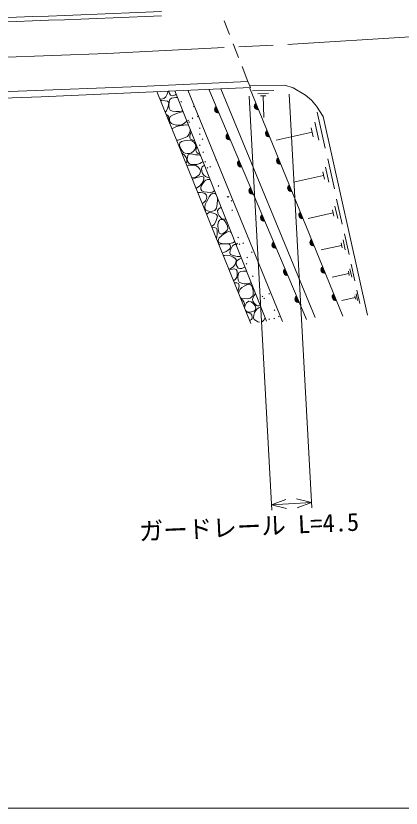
# Model space of a CAD drawing. Units: millimetres, scale not verified. Extents: x 40000 to 680000, y 20000 to 380000.
# Drawn here: x 272859 to 312153, y 205000 to 285770 of the extents above; entities that cross this region are included whole.
import ezdxf
from ezdxf.enums import TextEntityAlignment as Align

# ---------------------------------------------------------------- set-up
doc = ezdxf.new("R2010")
doc.units = ezdxf.units.MM
doc.header["$LTSCALE"] = 1000
doc.linetypes.add('CHAIN', pattern=[18.5, 12, -1.5, 3.5, -1.5])
for name, color, linetype, lineweight in [('M-BGD', 7, 'Continuous', 13), ('M-BMK', 2, 'CHAIN', 13), ('M-STR-HTXT', 7, 'Continuous', 13), ('M-STR-STR1', 1, 'Continuous', 13), ('M-TTL-BAND', 7, 'Continuous', 13)]:
    doc.layers.add(name, color=color, linetype=linetype, lineweight=lineweight)
doc.styles.add('ＭＳ ゴシック', font='')
doc.styles.get('ＭＳ ゴシック').set_extended_font_data('MS Gothic')

msp = doc.modelspace()

# ---------------------------------------------------------------- linework, layer by layer
at = {"layer": 'M-BGD'}
for p, q in [((287227, 278044), (296824, 254405)), ((288297, 277798), (288388, 278086)), ((288388, 278086), (288390, 278097)), ((288480, 278101), (288476, 278055)), ((288476, 278055), (288526, 277843)), ((298416, 254640), (289086, 278128)), ((290382, 278187), (300049, 254598)), ((292543, 278286), (302505, 254804)), ((303370, 255028), (293765, 278342)), ((296691, 278475), (306206, 255149)), ((296988, 278133), (299178, 278174)), ((297541, 277869), (298636, 277890)), ((287518, 277327), (287697, 277288)), ((287748, 277132), (287599, 277128)), ((287697, 277288), (287935, 277339)), ((288072, 277122), (287748, 277132)), ((287935, 277339), (288146, 277527)), ((288337, 277067), (288072, 277122)), ((288146, 277527), (288297, 277798)), ((288447, 276934), (288337, 277067)), ((288573, 277241), (288484, 276995)), ((288526, 277843), (288641, 277684)), ((288736, 277363), (288573, 277241)), ((288641, 277684), (288792, 277626)), ((288936, 277418), (288736, 277363)), ((288792, 277626), (288947, 277651)), ((289161, 277439), (288936, 277418)), ((288947, 277651), (289124, 277732)), ((289124, 277732), (289223, 277784)), ((289353, 277455), (289161, 277439)), ((289681, 276970), (289752, 277041)), ((297819, 277601), (298367, 277611)), ((298093, 277606), (298134, 275415)), ((288233, 276086), (288361, 276377)), ((288361, 276377), (288429, 276686)), ((288429, 276686), (288447, 276934)), ((288484, 276995), (288457, 276670)), ((288457, 276670), (288497, 276360)), ((288497, 276360), (288607, 276157)), ((290980, 276506), (291045, 276571)), ((288082, 275937), (288233, 276086)), ((288206, 275698), (288178, 275701)), ((288345, 275623), (288206, 275698)), ((288425, 275501), (288345, 275623)), ((288451, 275338), (288425, 275501)), ((288611, 275504), (288537, 275317)), ((288607, 276157), (288842, 276064)), ((288892, 275680), (288611, 275504)), ((288842, 276064), (289182, 276013)), ((289352, 275855), (288892, 275680)), ((289182, 276013), (289543, 276018)), ((289836, 275994), (289352, 275855)), ((289543, 276018), (289840, 276093)), ((289926, 276013), (289836, 275994)), ((289840, 276093), (289882, 276125)), ((291397, 275492), (291461, 275556)), ((303599, 275946), (304418, 272277)), ((288457, 275041), (288451, 275338)), ((288456, 275016), (288457, 275041)), ((288537, 275317), (288542, 275123)), ((288542, 275123), (288614, 274944)), ((288614, 274944), (288739, 274800)), ((288739, 274800), (288955, 274703)), ((288955, 274703), (289252, 274641)), ((289252, 274641), (289571, 274636)), ((289571, 274636), (289849, 274706)), ((290149, 274643), (289828, 274603)), ((289849, 274706), (290084, 274849)), ((290084, 274849), (290288, 275020)), ((290434, 274642), (290149, 274643)), ((290288, 275020), (290309, 275048)), ((290402, 275071), (290473, 275141)), ((290478, 274623), (290434, 274642)), ((290496, 274900), (290566, 274971)), ((290850, 275286), (290921, 275357)), ((303345, 274927), (303754, 273092)), ((288901, 274332), (288767, 274249)), ((289241, 274475), (288901, 274332)), ((289537, 274561), (289241, 274475)), ((289828, 274603), (289537, 274561)), ((290507, 273681), (290620, 274004)), ((290620, 274004), (290648, 274195)), ((290749, 273942), (290661, 273780)), ((291581, 274270), (291652, 274340)), ((303091, 273907), (299421, 273088)), ((302989, 274366), (303193, 273448)), ((289239, 273088), (289408, 273112)), ((289408, 273112), (289778, 273220)), ((290024, 273030), (289759, 272964)), ((289778, 273220), (290124, 273356)), ((290313, 273061), (290024, 273030)), ((290124, 273356), (290365, 273482)), ((290582, 273085), (290313, 273061)), ((290365, 273482), (290507, 273681)), ((290815, 273032), (290582, 273085)), ((290590, 273553), (290586, 273341)), ((290586, 273341), (290676, 273183)), ((290661, 273780), (290590, 273553)), ((290676, 273183), (290892, 273086)), ((291019, 272894), (290815, 273032)), ((290892, 273086), (291106, 273041)), ((291597, 273678), (291667, 273749)), ((291854, 273159), (291924, 273230)), ((289567, 272838), (289532, 272607)), ((289532, 272607), (289624, 272316)), ((289759, 272964), (289567, 272838)), ((289624, 272316), (289782, 272040)), ((291163, 272709), (291019, 272894)), ((291116, 272134), (291195, 272324)), ((291218, 272518), (291163, 272709)), ((291195, 272324), (291218, 272518)), ((291281, 272336), (291229, 272036)), ((291342, 272449), (291281, 272336)), ((291590, 272567), (291661, 272637)), ((289840, 271745), (289776, 271765)), ((289782, 272040), (289947, 271852)), ((290067, 271552), (289840, 271745)), ((289947, 271852), (290117, 271764)), ((290235, 271313), (290067, 271552)), ((290117, 271764), (290317, 271723)), ((290317, 271723), (290537, 271738)), ((290350, 271388), (290345, 271128)), ((290429, 271604), (290350, 271388)), ((290620, 271692), (290429, 271604)), ((290537, 271738), (290770, 271818)), ((290883, 271671), (290620, 271692)), ((290770, 271818), (290976, 271961)), ((291172, 271616), (290883, 271671)), ((290976, 271961), (291116, 272134)), ((291440, 271600), (291172, 271616)), ((291229, 272036), (291304, 271831)), ((291304, 271831), (291460, 271728)), ((291663, 271566), (291440, 271600)), ((291460, 271728), (291629, 271655)), ((291629, 271655), (291658, 271652)), ((291700, 271547), (291663, 271566)), ((291921, 271854), (291992, 271924)), ((290179, 270773), (290195, 270782)), ((290195, 270782), (290280, 270856)), ((290301, 271097), (290235, 271313)), ((290280, 270856), (290303, 270947)), ((290303, 270947), (290301, 271097)), ((290345, 271128), (290407, 270882)), ((290407, 270882), (290527, 270708)), ((290527, 270708), (290738, 270626)), ((290738, 270626), (291025, 270599)), ((291025, 270599), (291333, 270627)), ((291333, 270627), (291606, 270713)), ((291606, 270713), (291806, 270816)), ((291806, 270816), (291933, 270899)), ((291869, 271122), (291900, 271154)), ((291933, 270899), (291948, 270922)), ((292136, 270840), (292207, 270910)), ((293271, 271052), (293296, 271077)), ((304659, 271194), (305343, 268128)), ((290431, 270535), (290287, 270508)), ((290699, 270545), (290431, 270535)), ((290958, 270560), (290699, 270545)), ((291206, 270502), (290958, 270560)), ((291443, 270352), (291206, 270502)), ((291622, 270155), (291443, 270352)), ((291572, 269609), (291663, 269775)), ((291692, 269958), (291622, 270155)), ((291663, 269775), (291692, 269958)), ((291850, 270380), (291785, 270169)), ((291785, 270169), (291813, 269921)), ((291813, 269921), (291907, 269687)), ((292002, 270488), (291850, 270380)), ((292115, 270503), (292002, 270488)), ((292358, 270253), (292429, 270324)), ((292651, 270329), (292722, 270400)), ((304149, 269873), (304320, 269106)), ((304447, 270342), (304789, 268809)), ((290789, 269271), (290883, 269265)), ((290981, 269169), (290856, 269104)), ((290883, 269265), (291210, 269327)), ((291326, 269300), (290981, 269169)), ((291210, 269327), (291421, 269459)), ((291619, 269369), (291326, 269300)), ((291421, 269459), (291572, 269609)), ((291818, 269376), (291619, 269369)), ((291947, 269368), (291818, 269376)), ((291907, 269687), (292042, 269519)), ((292016, 269314), (291947, 269368)), ((291984, 268954), (292037, 269182)), ((292037, 269182), (292016, 269314)), ((292042, 269519), (292217, 269401)), ((292232, 269034), (292116, 268945)), ((292217, 269401), (292427, 269296)), ((292421, 269083), (292232, 269034)), ((292676, 269089), (292421, 269083)), ((292427, 269296), (292610, 269256)), ((304235, 269490), (301168, 268806)), ((291230, 268185), (291397, 268264)), ((291397, 268264), (291633, 268442)), ((291633, 268442), (291839, 268689)), ((291734, 268276), (291729, 268088)), ((291805, 268479), (291734, 268276)), ((291914, 268670), (291805, 268479)), ((291839, 268689), (291984, 268954)), ((292027, 268822), (291914, 268670)), ((292116, 268945), (292027, 268822)), ((293495, 268389), (293565, 268459)), ((291422, 267774), (291396, 267775)), ((291696, 267778), (291422, 267774)), ((291929, 267744), (291696, 267778)), ((291729, 268088), (291820, 267940)), ((291820, 267940), (292045, 267842)), ((292134, 267649), (291929, 267744)), ((292045, 267842), (292365, 267781)), ((292280, 267507), (292134, 267649)), ((292336, 267334), (292280, 267507)), ((292365, 267781), (292705, 267776)), ((292749, 267561), (292579, 267322)), ((292705, 267776), (292993, 267846)), ((292963, 267680), (292749, 267561)), ((293166, 267656), (292963, 267680)), ((292993, 267846), (293120, 267971)), ((293099, 268024), (293123, 268047)), ((293267, 267601), (293166, 267656)), ((294496, 267286), (294567, 267357)), ((291864, 266623), (292014, 266727)), ((292014, 266727), (292187, 266921)), ((292193, 266615), (292133, 266367)), ((292187, 266921), (292298, 267131)), ((292298, 266826), (292193, 266615)), ((292298, 267131), (292336, 267334)), ((292435, 267048), (292298, 266826)), ((292579, 267322), (292435, 267048)), ((293327, 266181), (293403, 266582)), ((293403, 266582), (293417, 266998)), ((293417, 266998), (293412, 267236)), ((294416, 267269), (294486, 267340)), ((294817, 266881), (294887, 266952)), ((305576, 267086), (306143, 264541)), ((292133, 266367), (292139, 266133)), ((292139, 266133), (292234, 265964)), ((292234, 265964), (292419, 265877)), ((292419, 265877), (292651, 265838)), ((292651, 265838), (292903, 265854)), ((292903, 265854), (293151, 265935)), ((293151, 265935), (293327, 266181)), ((293570, 266110), (293418, 265913)), ((293418, 265913), (293451, 265659)), ((293803, 266253), (293570, 266110)), ((294879, 265931), (294949, 266002)), ((305152, 265990), (305294, 265353)), ((305399, 266379), (305683, 265106)), ((292394, 265634), (292313, 265516)), ((292579, 265713), (292394, 265634)), ((292842, 265694), (292579, 265713)), ((293112, 265631), (292842, 265694)), ((293322, 265521), (293112, 265631)), ((293258, 264807), (293369, 265115)), ((293407, 265363), (293322, 265521)), ((293369, 265115), (293407, 265363)), ((293451, 265659), (293599, 265367)), ((293599, 265367), (293816, 265126)), ((293678, 264975), (293631, 264918)), ((293751, 264998), (293678, 264975)), ((293921, 265017), (293751, 264998)), ((293816, 265126), (294058, 265026)), ((294140, 264910), (293921, 265017)), ((294058, 265026), (294278, 265057)), ((305223, 265672), (302678, 265104)), ((292809, 264295), (292865, 264318)), ((292865, 264318), (293085, 264515)), ((292896, 264145), (292874, 264135)), ((293125, 264194), (292896, 264145)), ((293085, 264515), (293258, 264807)), ((293299, 264120), (293125, 264194)), ((293374, 263937), (293299, 264120)), ((293537, 264795), (293466, 264472)), ((293466, 264472), (293486, 264001)), ((293631, 264918), (293537, 264795)), ((294313, 264651), (294140, 264910)), ((294427, 264346), (294313, 264651)), ((294468, 264100), (294427, 264346)), ((294566, 264331), (294584, 264274)), ((294584, 264274), (294600, 264247)), ((293372, 263271), (293386, 263494)), ((293389, 263707), (293374, 263937)), ((293386, 263494), (293389, 263707)), ((293486, 264001), (293594, 263603)), ((293594, 263603), (293789, 263498)), ((293792, 263314), (293610, 263123)), ((293789, 263498), (294031, 263627)), ((294032, 263520), (293792, 263314)), ((294031, 263627), (294250, 263766)), ((294299, 263692), (294032, 263520)), ((294250, 263766), (294408, 263921)), ((294557, 263780), (294299, 263692)), ((294408, 263921), (294468, 264100)), ((294800, 263703), (294557, 263780)), ((294824, 263683), (294800, 263703)), ((306368, 263535), (306835, 261440)), ((293319, 263038), (293372, 263271)), ((293516, 262971), (293477, 262853)), ((293477, 262853), (293505, 262750)), ((293505, 262750), (293610, 262641)), ((293610, 263123), (293516, 262971)), ((293685, 262506), (293570, 262422)), ((293610, 262641), (293865, 262558)), ((293851, 262529), (293685, 262506)), ((294043, 262517), (293851, 262529)), ((293865, 262558), (294251, 262529)), ((294267, 262522), (294043, 262517)), ((294251, 262529), (294658, 262556)), ((294474, 262518), (294267, 262522)), ((294622, 262487), (294474, 262518)), ((294658, 262556), (294975, 262641)), ((294975, 262641), (295156, 262740)), ((295156, 262740), (295187, 262768)), ((295410, 262534), (295480, 262605)), ((295508, 263146), (295579, 263217)), ((295631, 262445), (295702, 262516)), ((296003, 262559), (296073, 262629)), ((306019, 262633), (306136, 262109)), ((306223, 262953), (306456, 261906)), ((294084, 261648), (294297, 261758)), ((294297, 261758), (294502, 261872)), ((294502, 261872), (294640, 261978)), ((294711, 262409), (294622, 262487)), ((294640, 261978), (294718, 262102)), ((294723, 261855), (294675, 261611)), ((294741, 262266), (294711, 262409)), ((294718, 262102), (294741, 262266)), ((294838, 262114), (294723, 261855)), ((294967, 262330), (294838, 262114)), ((295149, 262447), (294967, 262330)), ((295303, 262476), (295149, 262447)), ((295325, 262426), (295396, 262496)), ((296883, 261645), (296954, 261716)), ((306078, 262371), (303983, 261904)), ((293915, 261571), (294084, 261648)), ((294121, 261355), (294007, 261344)), ((294361, 261374), (294121, 261355)), ((294648, 261331), (294361, 261374)), ((294972, 261213), (294648, 261331)), ((294675, 261611), (294745, 261438)), ((294745, 261438), (295010, 261331)), ((295237, 261049), (294972, 261213)), ((295010, 261331), (295416, 261249)), ((295346, 260866), (295237, 261049)), ((295623, 260962), (295406, 260790)), ((295416, 261249), (295800, 261226)), ((295856, 261083), (295623, 260962)), ((296411, 261112), (296482, 261183)), ((294800, 260009), (295021, 260177)), ((295021, 260177), (295195, 260404)), ((295195, 260404), (295308, 260648)), ((295308, 260648), (295346, 260866)), ((295406, 260790), (295333, 260599)), ((295333, 260599), (295340, 260396)), ((295340, 260396), (295413, 260208)), ((295413, 260208), (295538, 260060)), ((295906, 260029), (296125, 260112)), ((296125, 260112), (296224, 260158)), ((296360, 260449), (296431, 260520)), ((307052, 260465), (307433, 258760)), ((294573, 259951), (294800, 260009)), ((294797, 259910), (294611, 259857)), ((295154, 259983), (294797, 259910)), ((295333, 259915), (295154, 259983)), ((295418, 259743), (295333, 259915)), ((295392, 259124), (295445, 259318)), ((295444, 259525), (295418, 259743)), ((295445, 259318), (295444, 259525)), ((295522, 259385), (295495, 259092)), ((295611, 259616), (295522, 259385)), ((295538, 260060), (295708, 260002)), ((295808, 259723), (295611, 259616)), ((295708, 260002), (295906, 260029)), ((296082, 259745), (295808, 259723)), ((296383, 259732), (296082, 259745)), ((296393, 259732), (296383, 259732)), ((306816, 259518), (305112, 259137)), ((306769, 259731), (306864, 259304)), ((306934, 259991), (307125, 259139)), ((295052, 258771), (295248, 258936)), ((295394, 258558), (295138, 258559)), ((295248, 258936), (295392, 259124)), ((295577, 258477), (295394, 258558)), ((295495, 259092), (295535, 258815)), ((295535, 258815), (295645, 258626)), ((295629, 258251), (295577, 258477)), ((295645, 258626), (295860, 258529)), ((295860, 258529), (296158, 258467)), ((296158, 258467), (296477, 258462)), ((296477, 258462), (296754, 258532)), ((296754, 258532), (296845, 258595)), ((296986, 259185), (297056, 259256)), ((298341, 258687), (298364, 258709)), ((295496, 257678), (295581, 257920)), ((295622, 257695), (295564, 257510)), ((295581, 257920), (295629, 258251)), ((295730, 257897), (295622, 257695)), ((295913, 258064), (295730, 257897)), ((296155, 258217), (295913, 258064)), ((296423, 258337), (296155, 258217)), ((296682, 258400), (296423, 258337)), ((296875, 258297), (296682, 258400)), ((296992, 258047), (296875, 258297)), ((297050, 257751), (296992, 258047)), ((297066, 257508), (297050, 257751)), ((307644, 257811), (307949, 256443)), ((295752, 257047), (295852, 257001)), ((295979, 256810), (295798, 256933)), ((295852, 257001), (296150, 256940)), ((296150, 256940), (296468, 256934)), ((296468, 256934), (296746, 257005)), ((296746, 257005), (296932, 257118)), ((296932, 257118), (297028, 257223)), ((297062, 257069), (297003, 256878)), ((297003, 256878), (297042, 256673)), ((297028, 257223), (297063, 257345)), ((297170, 257251), (297062, 257069)), ((297063, 257345), (297066, 257508)), ((297249, 257439), (297170, 257251)), ((297284, 257489), (297249, 257439)), ((297982, 257112), (298052, 257183)), ((298141, 256920), (298211, 256991)), ((298671, 257399), (298741, 257470)), ((307455, 257051), (306087, 256746)), ((307417, 257222), (307493, 256880)), ((307550, 257431), (307702, 256747)), ((296124, 256625), (295979, 256810)), ((296117, 256147), (296155, 256239)), ((296178, 256433), (296124, 256625)), ((296155, 256239), (296178, 256433)), ((296241, 256252), (296191, 255964)), ((296391, 256530), (296241, 256252)), ((296609, 256668), (296391, 256530)), ((296853, 256600), (296609, 256668)), ((297082, 256428), (296853, 256600)), ((297042, 256673), (297147, 256483)), ((297251, 256210), (297082, 256428)), ((297147, 256483), (297288, 256335)), ((297318, 256002), (297251, 256210)), ((297288, 256335), (297414, 256243)), ((297414, 256243), (297515, 256193)), ((297515, 256193), (297637, 256200)), ((297637, 256200), (297774, 256255)), ((297838, 256095), (297655, 256016)), ((296285, 255732), (296420, 255644)), ((296400, 255516), (296373, 255518)), ((296624, 255482), (296400, 255516)), ((296420, 255644), (296589, 255570)), ((296589, 255570), (296779, 255553)), ((296807, 255385), (296624, 255482)), ((296779, 255553), (296998, 255618)), ((296931, 255241), (296807, 255385)), ((296976, 255068), (296931, 255241)), ((296998, 255618), (297183, 255713)), ((297117, 255252), (297092, 254998)), ((297208, 255521), (297117, 255252)), ((297183, 255713), (297279, 255777)), ((297326, 255742), (297208, 255521)), ((297279, 255777), (297314, 255858)), ((297314, 255858), (297318, 256002)), ((297478, 255894), (297326, 255742)), ((297655, 256016), (297478, 255894)), ((299191, 255731), (299262, 255802)), ((296705, 254700), (296766, 254731)), ((296766, 254731), (296893, 254815)), ((296893, 254815), (296959, 254915)), ((296959, 254915), (296976, 255068)), ((297092, 254998), (297173, 254820)), ((297173, 254820), (297338, 254698)), ((297338, 254698), (297526, 254583)), ((297526, 254583), (297696, 254534)), ((297968, 254574), (298158, 254741)), ((298158, 254741), (298276, 254977)), ((298276, 254977), (298278, 254987)), ((298656, 254805), (298726, 254876)), ((299170, 254877), (299240, 254947)), ((299645, 255090), (299716, 255160))]:
    msp.add_line(p, q, dxfattribs=at)
msp.add_lwpolyline([(296734, 278628), (300297, 278695), (301143, 278441), (302413, 277679), (303006, 277171), (303514, 276578), (304207, 275519), (308725, 255265)], dxfattribs=at)
for centre, radius, start, end in [((223749, 1729521), 1444727, 268.357, 272.53804), ((223220, 1763718), 1479354, 268.4153, 272.49853), ((293473, 276232), 354, 121.78676, 284.19194), ((293473, 276232), 283, 124.0108, 281.9679), ((293473, 276232), 212, 127.75712, 278.22157), ((293473, 276232), 142, 135.46885, 270.50984), ((293473, 276232), 100, 145.78652, 260.19218), ((297533, 276555), 354, 120.98912, 283.3943), ((297533, 276555), 283, 123.21316, 281.17026), ((297533, 276555), 212, 126.95948, 277.42393), ((297533, 276555), 142, 134.67121, 269.7122), ((297533, 276555), 100, 144.98887, 259.39454), ((298666, 273777), 354, 120.98912, 283.3943), ((298666, 273777), 283, 123.21316, 281.17026), ((298666, 273777), 212, 126.95948, 277.42393), ((298666, 273777), 142, 134.67121, 269.7122), ((298666, 273777), 100, 144.98887, 259.39454), ((294645, 273470), 354, 121.78676, 284.19194), ((294645, 273470), 283, 124.0108, 281.9679), ((294645, 273470), 212, 127.75712, 278.22157), ((294645, 273470), 142, 135.46885, 270.50984), ((294645, 273470), 100, 145.78652, 260.19218), ((295816, 270708), 354, 121.78676, 284.19194), ((295816, 270708), 283, 124.0108, 281.9679), ((295816, 270708), 212, 127.75712, 278.22157), ((295816, 270708), 142, 135.46885, 270.50984), ((295816, 270708), 100, 145.78652, 260.19218), ((299799, 270999), 354, 120.98912, 283.3943), ((299799, 270999), 283, 123.21316, 281.17026), ((299799, 270999), 212, 126.95948, 277.42393), ((299799, 270999), 142, 134.67121, 269.7122), ((299799, 270999), 100, 144.98887, 259.39454), ((296988, 267947), 354, 121.78676, 284.19194), ((296988, 267947), 283, 124.0108, 281.9679), ((300932, 268221), 354, 120.98912, 283.3943), ((300932, 268221), 283, 123.21316, 281.17026), ((300932, 268221), 212, 126.95948, 277.42393), ((300932, 268221), 142, 134.67121, 269.7122), ((300932, 268221), 100, 144.98887, 259.39454), ((296988, 267947), 212, 127.75712, 278.22157), ((296988, 267947), 142, 135.46885, 270.50984), ((296988, 267947), 100, 145.78652, 260.19218), ((302066, 265444), 354, 120.98912, 283.3943), ((298160, 265185), 354, 121.78676, 284.19194), ((298160, 265185), 283, 124.0108, 281.9679), ((298160, 265185), 212, 127.75712, 278.22157), ((298160, 265185), 142, 135.46885, 270.50984), ((298160, 265185), 100, 145.78652, 260.19218), ((302066, 265444), 283, 123.21316, 281.17026), ((302066, 265444), 212, 126.95948, 277.42393), ((302066, 265444), 142, 134.67121, 269.7122), ((302066, 265444), 100, 144.98887, 259.39454), ((299331, 262423), 354, 121.78676, 284.19194), ((299331, 262423), 283, 124.0108, 281.9679), ((299331, 262423), 212, 127.75712, 278.22157), ((299331, 262423), 142, 135.46885, 270.50984), ((303199, 262666), 354, 120.98912, 283.3943), ((303199, 262666), 283, 123.21316, 281.17026), ((303199, 262666), 212, 126.95948, 277.42393), ((303199, 262666), 142, 134.67121, 269.7122), ((303199, 262666), 100, 144.98887, 259.39454), ((299331, 262423), 100, 145.78652, 260.19218), ((304332, 259888), 354, 120.98912, 283.3943), ((304332, 259888), 283, 123.21316, 281.17026), ((300503, 259662), 354, 121.78676, 284.19194), ((300503, 259662), 283, 124.0108, 281.9679), ((300503, 259662), 212, 127.75712, 278.22157), ((300503, 259662), 142, 135.46885, 270.50984), ((300503, 259662), 100, 145.78652, 260.19218), ((304332, 259888), 212, 126.95948, 277.42393), ((304332, 259888), 142, 134.67121, 269.7122), ((304332, 259888), 100, 144.98887, 259.39454), ((301675, 256900), 354, 121.78676, 284.19194), ((301675, 256900), 283, 124.0108, 281.9679), ((301675, 256900), 212, 127.75712, 278.22157), ((301675, 256900), 142, 135.46885, 270.50984), ((301675, 256900), 100, 145.78652, 260.19218), ((305465, 257110), 354, 120.98912, 283.3943), ((305465, 257110), 283, 123.21316, 281.17026), ((305465, 257110), 212, 126.95948, 277.42393), ((305465, 257110), 142, 134.67121, 269.7122), ((305465, 257110), 100, 144.98887, 259.39454)]:
    msp.add_arc(centre, radius, start, end, dxfattribs=at)
at = {"layer": 'M-BMK'}
msp.add_lwpolyline([(270641, 281501), (282129, 281944), (301087, 282884), (368813, 287009)], dxfattribs=at)
at = {"layer": 'M-STR-HTXT'}
for p, q in [((298953, 235377), (296637, 277566)), ((303040, 235602), (300725, 277790)), ((298922, 235931), (300395, 236462)), ((298922, 235931), (303010, 236155)), ((298922, 235931), (300445, 235563)), ((303010, 236155), (301488, 236522)), ((303010, 236155), (301537, 235623))]:
    msp.add_line(p, q, dxfattribs=at)
at = {"layer": 'M-STR-STR1'}
for p, q in [((294094, 285255), (294646, 283860)), ((295014, 282930), (295565, 281535)), ((295933, 280605), (296533, 279088))]:
    msp.add_line(p, q, dxfattribs=at)
msp.add_lwpolyline([(260648, 277624), (285495, 278576), (296533, 279088), (296799, 278480), (275451, 277507), (260616, 276999)], dxfattribs=at)
at = {"layer": 'M-TTL-BAND'}
msp.add_line((40000, 205000), (579000, 205000), dxfattribs=at)

# ---------------------------------------------------------------- texts
at = {"layer": 'M-STR-HTXT', "style": 'ＭＳ ゴシック'}
msp.add_text('ガードレール L=4.5', height=1833, rotation=2.561, dxfattribs=at).set_placement((296630, 233704), align=Align.MIDDLE_CENTER)

doc.saveas('drawing.dxf')
